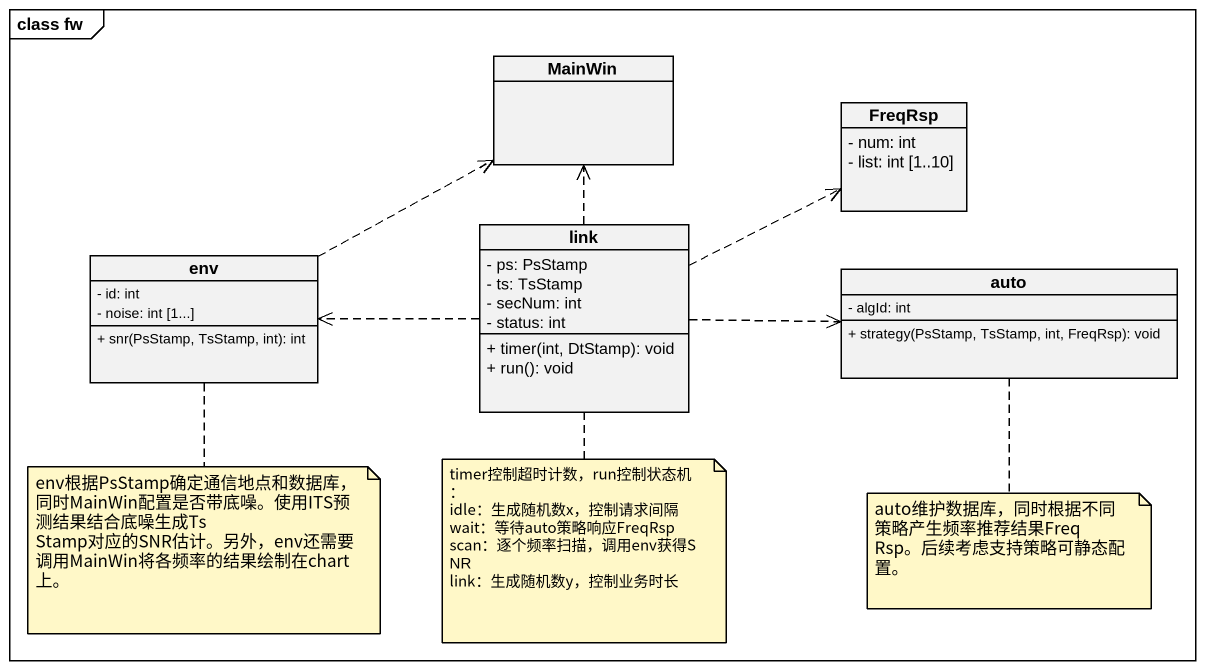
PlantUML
@startuml
mainframe class fw
hide circle
hide empty members
skinparam classAttributeIconSize 0
class MainWin
class FreqRsp {
  - num: int
  - list: int [1..10]
}
class env {
  - id: int
  - noise: int [1...]
  + snr(PsStamp, TsStamp, int): int
}
class link {
  - ps: PsStamp
  - ts: TsStamp
  - secNum: int
  - status: int
  + timer(int, DtStamp): void
  + run(): void
}
class auto {
  - algId: int
  + strategy(PsStamp, TsStamp, int, FreqRsp): void
}
env .right.> MainWin
link .up.> MainWin
link .right.> FreqRsp
link .left.> env
link .right.> auto
note bottom of env : env根据PsStamp确定通信地点和数据库，同时MainWin配置是否带底噪。使用ITS预测结果结合底噪生成TsStamp对应的SNR估计。另外，env还需要调用MainWin将各频率的结果绘制在chart上。
note bottom of link
  timer控制超时计数，run控制状态机：
  idle：生成随机数x，控制请求间隔
  wait：等待auto策略响应FreqRsp
  scan：逐个频率扫描，调用env获得SNR
  link：生成随机数y，控制业务时长
end note
note bottom of auto : auto维护数据库，同时根据不同策略产生频率推荐结果FreqRsp。后续考虑支持策略可静态配置。
@enduml
